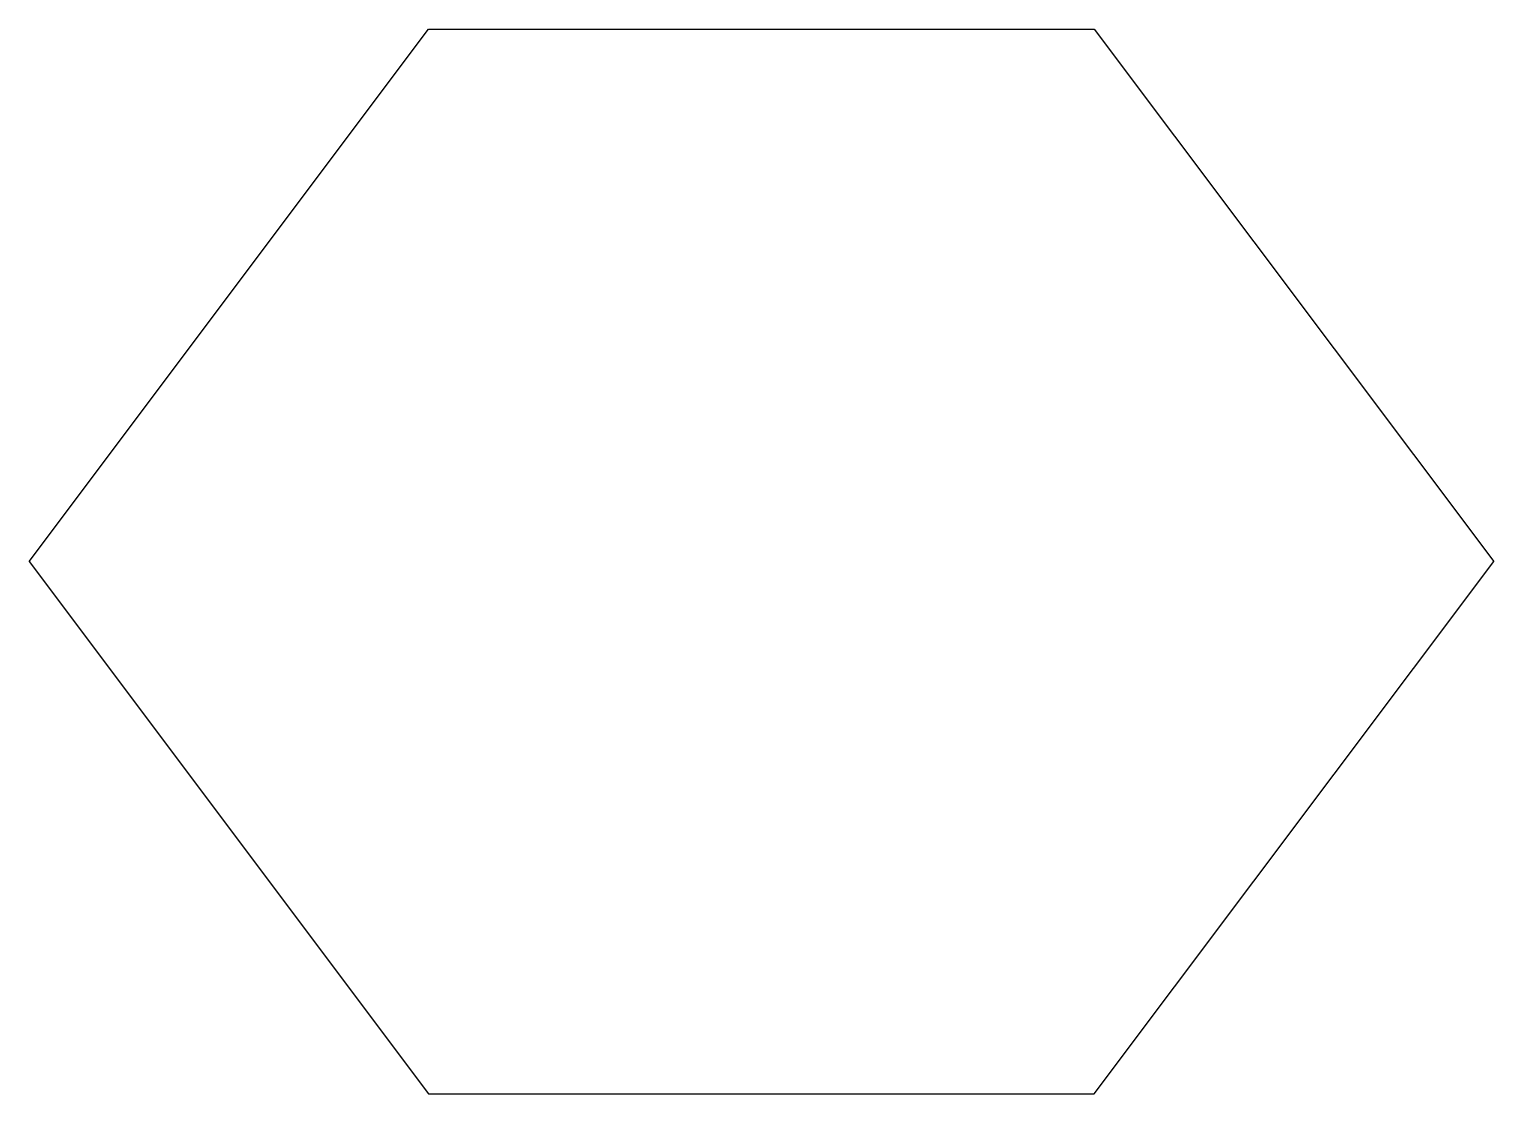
# Model space of a CAD drawing. Header units: millimetres. Extents: x 0 to 351, y -40 to 40.
# Drawn here: x 241.4 to 351.4, y -40 to 40 of the extents above; entities outside this region: 1.
import ezdxf

# ---------------------------------------------------------------- set-up
doc = ezdxf.new("R2010")
doc.units = ezdxf.units.MM
doc.header["$MEASUREMENT"] = 0

msp = doc.modelspace()

# ---------------------------------------------------------------- linework, layer by layer
for p, q in [((241.44, 0), (271.44, 40)), ((271.44, 40), (321.44, 40)), ((321.44, 40), (351.44, 0)), ((241.44, 0), (271.44, -40)), ((321.44, -40), (351.44, 0)), ((271.44, -40), (321.44, -40))]:
    msp.add_line(p, q)
msp.add_point((0, 0))

doc.saveas('drawing.dxf')
